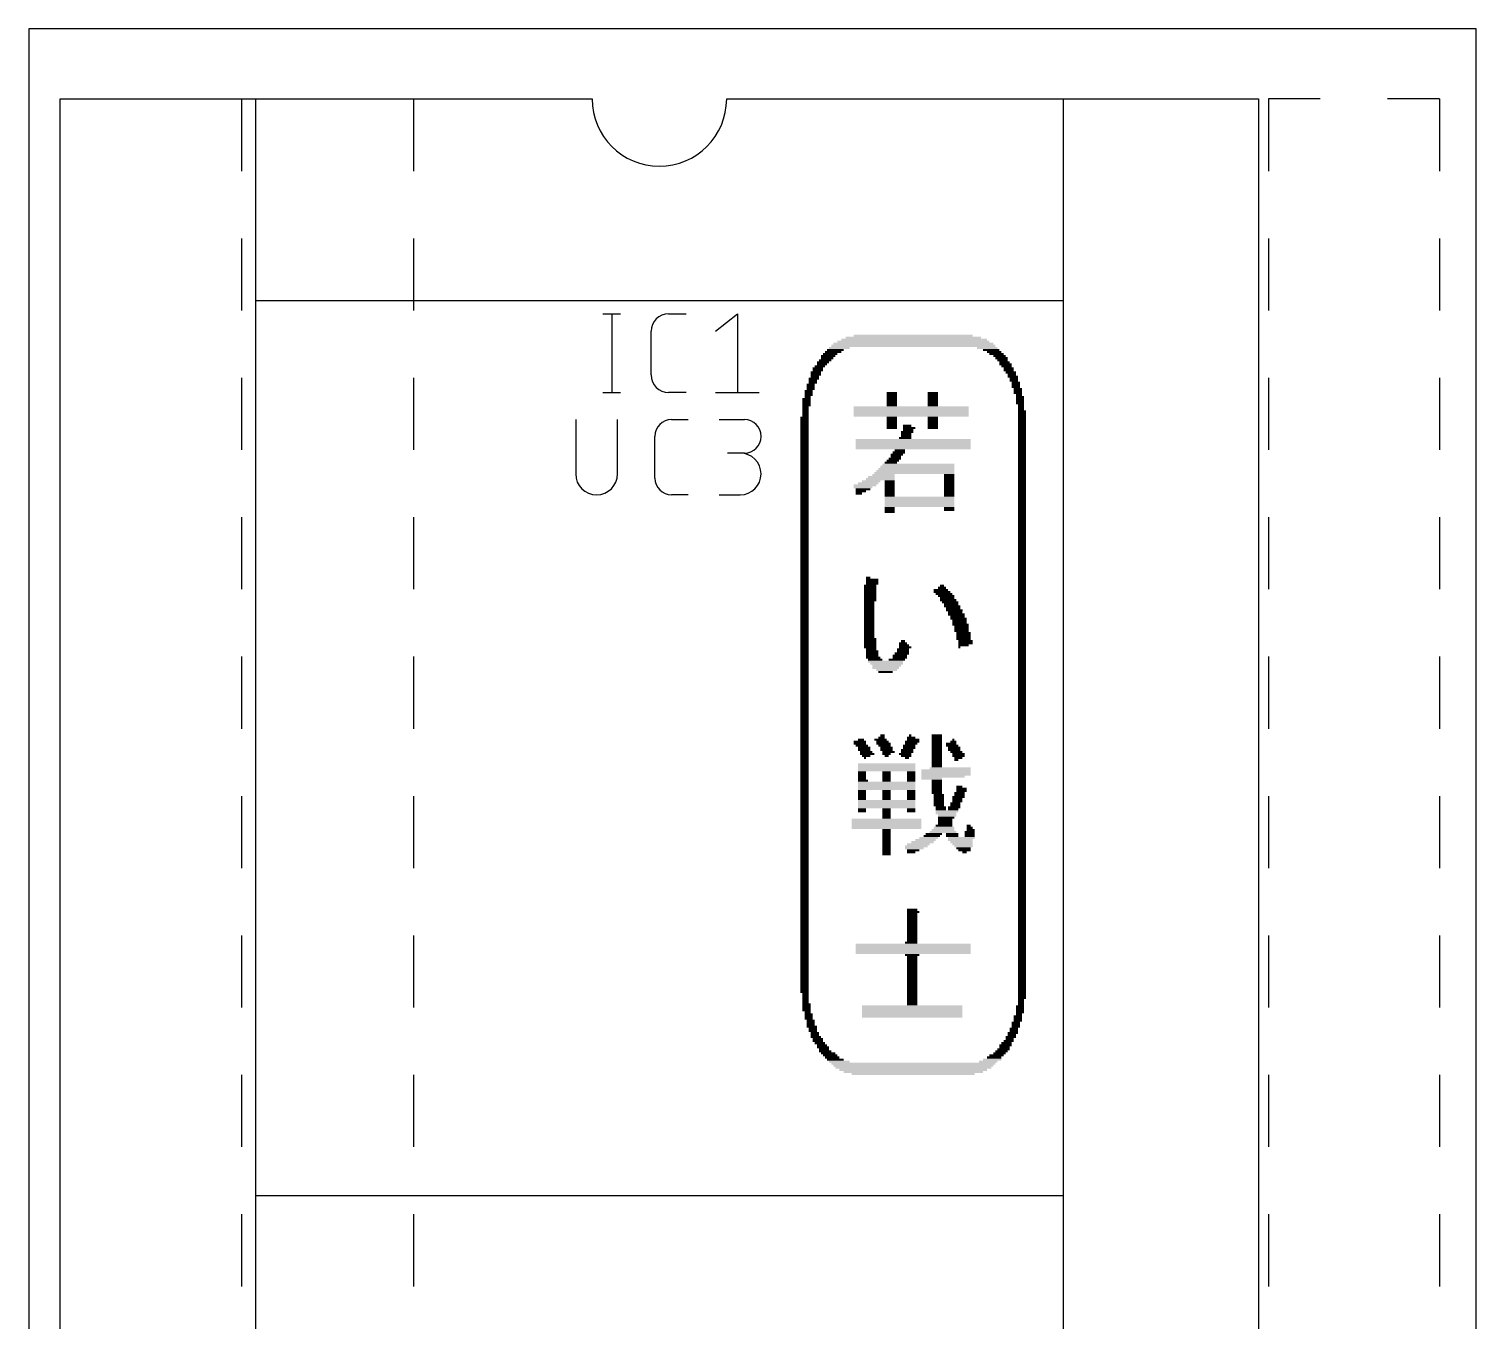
# Model space of a CAD drawing. Extents: x 0 to 54.6, y 0 to 83.9.
# Drawn here: x 0 to 21.5, y 42.81 to 62 of the extents above; entities that cross this region are included whole.
import ezdxf

# ---------------------------------------------------------------- set-up
doc = ezdxf.new("R2010")
doc.units = 0
for name, color, linetype in [('20', 30, 'CONTINUOUS'), ('21', 253, 'CONTINUOUS'), ('25', 253, 'CONTINUOUS')]:
    doc.layers.add(name, color=color, linetype=linetype)

# ---------------------------------------------------------------- blocks, each defined once
blk = doc.blocks.new('RECT')
blk.add_solid([(-0.5, -0.5), (0.5, -0.5), (-0.5, 0.5), (0.5, 0.5)])

msp = doc.modelspace()

# ---------------------------------------------------------------- linework, layer by layer
at = {"layer": '20'}
for p, q in [((0, 62), (0, 0)), ((21.5, 62), (0, 62)), ((21.5, 0), (21.5, 62))]:
    msp.add_line(p, q, dxfattribs=at)
at = {"layer": '21'}
for p, q in [((0.4662, 10.16), (0.4662, 60.96)), ((0.4662, 60.96), (3.3662, 60.96)), ((3.165, 59.888), (3.165, 60.96)), ((3.175, 60.96), (3.945, 60.96)), ((3.3662, 60.96), (8.3663, 60.96)), ((3.3662, 60.96), (3.3662, 57.96)), ((4.945, 60.96), (5.715, 60.96)), ((5.715, 60.96), (5.715, 59.888)), ((10.3663, 60.96), (15.3663, 60.96)), ((15.3663, 60.96), (18.2662, 60.96)), ((15.3663, 60.96), (15.3663, 57.96)), ((18.2662, 60.96), (18.2662, 10.16)), ((19.185, 60.96), (18.415, 60.96)), ((18.415, 60.96), (18.415, 59.888)), ((20.955, 60.96), (20.185, 60.96)), ((20.955, 60.96), (20.955, 59.888)), ((3.165, 57.816), (3.165, 58.888)), ((5.715, 58.888), (5.715, 57.816)), ((18.415, 58.888), (18.415, 57.816)), ((20.955, 58.888), (20.955, 57.816)), ((3.3662, 57.96), (3.3662, 44.66)), ((15.3663, 57.96), (3.3662, 57.96)), ((15.3663, 57.96), (15.3663, 44.66)), ((3.165, 55.744), (3.165, 56.816)), ((5.715, 56.816), (5.715, 55.744)), ((18.415, 56.816), (18.415, 55.744)), ((20.955, 56.816), (20.955, 55.744)), ((8.1228, 56.1938), (8.1228, 55.3866)), ((8.7436, 55.3866), (8.7436, 56.1938)), ((9.5481, 56.1938), (9.7964, 56.1938)), ((10.2564, 56.1938), (10.6289, 56.1938)), ((9.2997, 55.3246), (9.2997, 55.9454)), ((10.6289, 55.6971), (10.3805, 55.6971)), ((9.7964, 55.0762), (9.5481, 55.0762)), ((10.2564, 55.0762), (10.5668, 55.0762)), ((3.165, 53.672), (3.165, 54.744)), ((5.715, 54.744), (5.715, 53.672)), ((18.415, 54.744), (18.415, 53.672)), ((20.955, 54.744), (20.955, 53.672)), ((3.165, 51.6), (3.165, 52.672)), ((5.715, 52.672), (5.715, 51.6)), ((18.415, 52.672), (18.415, 51.6)), ((20.955, 52.672), (20.955, 51.6)), ((3.165, 49.528), (3.165, 50.6)), ((5.715, 50.6), (5.715, 49.528)), ((18.415, 50.6), (18.415, 49.528)), ((20.955, 50.6), (20.955, 49.528)), ((3.165, 47.456), (3.165, 48.528)), ((5.715, 48.528), (5.715, 47.456)), ((18.415, 48.528), (18.415, 47.456)), ((20.955, 48.528), (20.955, 47.456)), ((3.165, 45.384), (3.165, 46.456)), ((5.715, 46.456), (5.715, 45.384)), ((18.415, 46.456), (18.415, 45.384)), ((20.955, 46.456), (20.955, 45.384)), ((3.3662, 44.66), (3.3662, 41.76)), ((15.3663, 44.66), (3.3662, 44.66)), ((15.3663, 44.66), (15.3663, 41.76)), ((3.165, 43.312), (3.165, 44.384)), ((5.715, 44.384), (5.715, 43.312)), ((18.415, 44.384), (18.415, 43.312)), ((20.955, 44.384), (20.955, 43.312))]:
    msp.add_line(p, q, dxfattribs=at)
for centre, radius, start, end in [((9.3663, 60.96), 1, 180, 0), ((9.5481, 55.9454), 0.2484, 90.0007, 180), ((10.6289, 55.9454), 0.2484, 270, 90), ((10.5668, 55.3866), 0.3104, 270, 90), ((8.4332, 55.3866), 0.3104, 180, 0), ((9.5481, 55.3246), 0.2484, 180, 270)]:
    msp.add_arc(centre, radius, start, end, dxfattribs=at)
at = {"layer": '25'}
for p, q in [((8.5281, 57.766), (8.7877, 57.766)), ((8.6579, 57.766), (8.6579, 56.5976)), ((9.504, 57.766), (9.7637, 57.766)), ((10.2002, 57.5063), (10.5248, 57.766)), ((10.5248, 57.766), (10.5248, 56.5976)), ((9.2444, 56.8572), (9.2444, 57.5063)), ((8.5281, 56.5976), (8.7877, 56.5976)), ((9.7637, 56.5976), (9.504, 56.5976)), ((10.2002, 56.5976), (10.8493, 56.5976))]:
    msp.add_line(p, q, dxfattribs=at)
for centre, start, end in [((9.504, 57.5063), 90.0007, 180), ((9.504, 56.8572), 180, 270)]:
    msp.add_arc(centre, 0.2596, start, end, dxfattribs=at)

# ---------------------------------------------------------------- block references
at = {"layer": '21', "yscale": 0.0305}
for p, xscale in [((13.1385, 57.4123), 2.0117), ((13.1385, 57.4428), 1.7678), ((11.9497, 57.199), 0.2438), ((11.9802, 57.2294), 0.2438), ((12.0412, 57.2599), 0.3048), ((13.1385, 57.2904), 2.4384), ((13.1385, 57.3209), 2.3774), ((13.1385, 57.3514), 2.2555), ((13.1537, 57.3818), 2.1641), ((14.2357, 57.2599), 0.3048), ((14.2967, 57.2294), 0.2438), ((14.3424, 57.199), 0.2134), ((11.7516, 56.9856), 0.1524), ((11.7973, 57.0466), 0.1829), ((11.7821, 57.0161), 0.1524), ((11.8278, 57.077), 0.1829), ((11.8735, 57.138), 0.2134), ((11.8583, 57.1075), 0.1829), ((11.904, 57.1685), 0.2134), ((14.3729, 57.1685), 0.2134), ((14.4186, 57.138), 0.1829), ((14.4491, 57.1075), 0.1829), ((14.4643, 57.077), 0.1524), ((14.4948, 57.0466), 0.1524), ((14.5101, 57.0161), 0.1829), ((14.5253, 56.9856), 0.1524), ((11.6449, 56.7722), 0.1219), ((11.6602, 56.8027), 0.1524), ((11.6906, 56.8942), 0.1524), ((11.6906, 56.8637), 0.1524), ((11.6754, 56.8332), 0.1219), ((11.7211, 56.9551), 0.1524), ((11.7211, 56.9246), 0.1524), ((14.5558, 56.9551), 0.1524), ((14.5558, 56.9246), 0.1524), ((14.5863, 56.8942), 0.1524), ((14.6015, 56.8637), 0.1219), ((14.6167, 56.8332), 0.1524), ((14.632, 56.8027), 0.1219), ((14.632, 56.7722), 0.1219), ((11.584, 56.6198), 0.1219), ((11.584, 56.5894), 0.1219), ((11.584, 56.5589), 0.1219), ((11.6144, 56.7113), 0.1219), ((11.6144, 56.6808), 0.1219), ((11.6144, 56.6503), 0.1219), ((11.6449, 56.7418), 0.1219), ((12.8184, 56.5894), 0.1524), ((12.8184, 56.5589), 0.1524), ((13.428, 56.5894), 0.1524), ((13.428, 56.5589), 0.1524), ((14.6625, 56.7418), 0.1219), ((14.6625, 56.7113), 0.1219), ((14.6625, 56.6808), 0.1219), ((14.6929, 56.6503), 0.1219), ((14.6929, 56.6198), 0.1219), ((14.6929, 56.5894), 0.1219), ((14.7082, 56.5589), 0.0914), ((11.5535, 56.4979), 0.1219), ((11.5535, 56.4674), 0.1219), ((11.5535, 56.437), 0.1219), ((11.5535, 56.4065), 0.1219), ((11.5382, 56.376), 0.0914), ((11.5382, 56.3455), 0.0914), ((11.5382, 56.315), 0.0914), ((11.5687, 56.5284), 0.0914), ((13.108, 56.376), 1.7069), ((13.108, 56.3455), 1.7069), ((13.108, 56.315), 1.7069), ((12.8184, 56.5284), 0.1524), ((12.8184, 56.4979), 0.1524), ((12.8184, 56.4674), 0.1524), ((12.8184, 56.437), 0.1524), ((12.8184, 56.4065), 0.1524), ((13.428, 56.5284), 0.1524), ((13.428, 56.4979), 0.1524), ((13.428, 56.4674), 0.1524), ((13.428, 56.437), 0.1524), ((13.428, 56.4065), 0.1524), ((14.7234, 56.5284), 0.1219), ((14.7234, 56.4979), 0.1219), ((14.7234, 56.4674), 0.1219), ((14.7234, 56.437), 0.1219), ((14.7539, 56.315), 0.1219), ((14.7387, 56.4065), 0.0914), ((14.7387, 56.376), 0.0914), ((14.7387, 56.3455), 0.0914), ((11.523, 56.2236), 0.1219), ((11.523, 56.1931), 0.1219), ((11.523, 56.1626), 0.1219), ((11.523, 56.1322), 0.1219), ((11.523, 56.1017), 0.1219), ((11.5382, 56.2846), 0.0914), ((11.5382, 56.2541), 0.0914), ((13.108, 56.2846), 1.7069), ((13.108, 56.2541), 1.7069), ((12.8184, 56.2236), 0.1524), ((12.8184, 56.1931), 0.1524), ((12.8184, 56.1626), 0.1524), ((12.8184, 56.1322), 0.1524), ((12.8184, 56.1017), 0.1524), ((13.047, 56.1017), 0.1219), ((13.428, 56.2236), 0.1524), ((13.428, 56.1931), 0.1524), ((13.428, 56.1626), 0.1524), ((13.428, 56.1322), 0.1524), ((13.428, 56.1017), 0.1524), ((14.7539, 56.2846), 0.1219), ((14.7539, 56.2541), 0.1219), ((14.7539, 56.2236), 0.1219), ((14.7539, 56.1931), 0.1219), ((14.7539, 56.1626), 0.1219), ((14.7539, 56.1322), 0.1219), ((14.7539, 56.1017), 0.1219), ((11.523, 56.0712), 0.1219), ((11.523, 56.0407), 0.1219), ((11.523, 56.0102), 0.1219), ((11.523, 55.9798), 0.1219), ((11.523, 55.9493), 0.1219), ((11.523, 55.9188), 0.1219), ((11.523, 55.8883), 0.1219), ((13.1385, 55.8883), 1.7069), ((12.8184, 56.0712), 0.1524), ((13.0165, 55.9188), 0.1829), ((13.047, 56.0102), 0.1829), ((13.0318, 55.9798), 0.1524), ((13.0318, 55.9493), 0.1524), ((13.0775, 56.0712), 0.1829), ((13.0623, 56.0407), 0.1524), ((13.428, 56.0712), 0.1524), ((14.7539, 56.0712), 0.1219), ((14.7539, 56.0407), 0.1219), ((14.7539, 56.0102), 0.1219), ((14.7539, 55.9798), 0.1219), ((14.7539, 55.9493), 0.1219), ((14.7539, 55.9188), 0.1219), ((14.7539, 55.8883), 0.1219), ((11.523, 55.8578), 0.1219), ((11.523, 55.8274), 0.1219), ((11.523, 55.7969), 0.1219), ((11.523, 55.7664), 0.1219), ((11.523, 55.7359), 0.1219), ((11.523, 55.7054), 0.1219), ((11.523, 55.675), 0.1219), ((13.1385, 55.8578), 1.7069), ((13.1385, 55.8274), 1.7069), ((13.1385, 55.7969), 1.7069), ((13.1385, 55.7664), 1.7069), ((12.8946, 55.675), 0.1829), ((12.9251, 55.7054), 0.1829), ((12.9403, 55.7359), 0.1524), ((14.7539, 55.8578), 0.1219), ((14.7539, 55.8274), 0.1219), ((14.7539, 55.7969), 0.1219), ((14.7539, 55.7664), 0.1219), ((14.7539, 55.7359), 0.1219), ((14.7539, 55.7054), 0.1219), ((14.7539, 55.675), 0.1219), ((11.523, 55.6445), 0.1219), ((11.523, 55.614), 0.1219), ((11.523, 55.5835), 0.1219), ((11.523, 55.553), 0.1219), ((11.523, 55.5226), 0.1219), ((11.523, 55.4921), 0.1219), ((11.523, 55.4616), 0.1219), ((13.1842, 55.4616), 1.1278), ((13.1994, 55.4921), 1.0973), ((13.2147, 55.5226), 1.0668), ((12.8032, 55.553), 0.1829), ((12.8337, 55.5835), 0.1829), ((12.8641, 55.614), 0.1829), ((12.8794, 55.6445), 0.1524), ((14.7539, 55.6445), 0.1219), ((14.7539, 55.614), 0.1219), ((14.7539, 55.5835), 0.1219), ((14.7539, 55.553), 0.1219), ((14.7539, 55.5226), 0.1219), ((14.7539, 55.4921), 0.1219), ((14.7539, 55.4616), 0.1219), ((11.523, 55.4311), 0.1219), ((11.523, 55.4006), 0.1219), ((11.523, 55.3702), 0.1219), ((11.523, 55.3397), 0.1219), ((11.523, 55.3092), 0.1219), ((11.523, 55.2787), 0.1219), ((11.523, 55.2482), 0.1219), ((12.4679, 55.2482), 0.3048), ((12.5136, 55.2787), 0.2743), ((12.6508, 55.3092), 0.4267), ((12.666, 55.3397), 0.3962), ((12.6965, 55.3702), 0.3353), ((13.1537, 55.4006), 1.1887), ((13.1689, 55.4311), 1.1582), ((12.7879, 55.2787), 0.1524), ((12.7879, 55.2482), 0.1524), ((13.6719, 55.3702), 0.1524), ((13.6719, 55.3397), 0.1524), ((13.6719, 55.3092), 0.1524), ((13.6719, 55.2787), 0.1524), ((13.6719, 55.2482), 0.1524), ((14.7539, 55.4311), 0.1219), ((14.7539, 55.4006), 0.1219), ((14.7539, 55.3702), 0.1219), ((14.7539, 55.3397), 0.1219), ((14.7539, 55.3092), 0.1219), ((14.7539, 55.2787), 0.1219), ((14.7539, 55.2482), 0.1219), ((11.523, 55.2178), 0.1219), ((11.523, 55.1873), 0.1219), ((11.523, 55.1568), 0.1219), ((11.523, 55.1263), 0.1219), ((11.523, 55.0958), 0.1219), ((11.523, 55.0654), 0.1219), ((11.523, 55.0349), 0.1219), ((12.4222, 55.2178), 0.3353), ((12.3917, 55.1873), 0.2743), ((12.3917, 55.1568), 0.2134), ((12.3612, 55.1263), 0.1524), ((12.3307, 55.0958), 0.0914), ((12.7879, 55.2178), 0.1524), ((12.7879, 55.1873), 0.1524), ((12.7879, 55.1568), 0.1524), ((12.7879, 55.1263), 0.1524), ((12.7879, 55.0958), 0.1524), ((12.7879, 55.0654), 0.1524), ((13.2299, 55.0349), 1.0363), ((13.6719, 55.2178), 0.1524), ((13.6719, 55.1873), 0.1524), ((13.6719, 55.1568), 0.1524), ((13.6719, 55.1263), 0.1524), ((13.6719, 55.0958), 0.1524), ((13.6719, 55.0654), 0.1524), ((14.7539, 55.2178), 0.1219), ((14.7539, 55.1873), 0.1219), ((14.7539, 55.1568), 0.1219), ((14.7539, 55.1263), 0.1219), ((14.7539, 55.0958), 0.1219), ((14.7539, 55.0654), 0.1219), ((14.7539, 55.0349), 0.1219), ((11.523, 55.0044), 0.1219), ((11.523, 54.9739), 0.1219), ((11.523, 54.9434), 0.1219), ((11.523, 54.913), 0.1219), ((11.523, 54.8825), 0.1219), ((11.523, 54.852), 0.1219), ((11.523, 54.8215), 0.1219), ((12.7879, 54.8825), 0.1524), ((12.7879, 54.852), 0.1524), ((12.7879, 54.8215), 0.1524), ((13.2299, 55.0044), 1.0363), ((13.2299, 54.9739), 1.0363), ((13.2299, 54.9434), 1.0363), ((13.2299, 54.913), 1.0363), ((13.6719, 54.8825), 0.1524), ((13.6719, 54.852), 0.1524), ((14.7539, 55.0044), 0.1219), ((14.7539, 54.9739), 0.1219), ((14.7539, 54.9434), 0.1219), ((14.7539, 54.913), 0.1219), ((14.7539, 54.8825), 0.1219), ((14.7539, 54.852), 0.1219), ((14.7539, 54.8215), 0.1219), ((11.523, 54.791), 0.1219), ((11.523, 54.7606), 0.1219), ((11.523, 54.7301), 0.1219), ((11.523, 54.6996), 0.1219), ((11.523, 54.6691), 0.1219), ((11.523, 54.6386), 0.1219), ((11.523, 54.6082), 0.1219), ((14.7539, 54.791), 0.1219), ((14.7539, 54.7606), 0.1219), ((14.7539, 54.7301), 0.1219), ((14.7539, 54.6996), 0.1219), ((14.7539, 54.6691), 0.1219), ((14.7539, 54.6386), 0.1219), ((14.7539, 54.6082), 0.1219), ((11.523, 54.5777), 0.1219), ((11.523, 54.5472), 0.1219), ((11.523, 54.5167), 0.1219), ((11.523, 54.4862), 0.1219), ((11.523, 54.4558), 0.1219), ((11.523, 54.4253), 0.1219), ((11.523, 54.3948), 0.1219), ((14.7539, 54.5777), 0.1219), ((14.7539, 54.5472), 0.1219), ((14.7539, 54.5167), 0.1219), ((14.7539, 54.4862), 0.1219), ((14.7539, 54.4558), 0.1219), ((14.7539, 54.4253), 0.1219), ((14.7539, 54.3948), 0.1219), ((11.523, 54.3643), 0.1219), ((11.523, 54.3338), 0.1219), ((11.523, 54.3034), 0.1219), ((11.523, 54.2729), 0.1219), ((11.523, 54.2424), 0.1219), ((11.523, 54.2119), 0.1219), ((11.523, 54.1814), 0.1219), ((14.7539, 54.3643), 0.1219), ((14.7539, 54.3338), 0.1219), ((14.7539, 54.3034), 0.1219), ((14.7539, 54.2729), 0.1219), ((14.7539, 54.2424), 0.1219), ((14.7539, 54.2119), 0.1219), ((14.7539, 54.1814), 0.1219), ((11.523, 54.151), 0.1219), ((11.523, 54.1205), 0.1219), ((11.523, 54.09), 0.1219), ((11.523, 54.0595), 0.1219), ((11.523, 54.029), 0.1219), ((11.523, 53.9986), 0.1219), ((11.523, 53.9681), 0.1219), ((14.7539, 54.151), 0.1219), ((14.7539, 54.1205), 0.1219), ((14.7539, 54.09), 0.1219), ((14.7539, 54.0595), 0.1219), ((14.7539, 54.029), 0.1219), ((14.7539, 53.9986), 0.1219), ((14.7539, 53.9681), 0.1219), ((11.523, 53.9376), 0.1219), ((11.523, 53.9071), 0.1219), ((11.523, 53.8766), 0.1219), ((11.523, 53.8462), 0.1219), ((11.523, 53.8157), 0.1219), ((11.523, 53.7852), 0.1219), ((11.523, 53.7547), 0.1219), ((12.4679, 53.8462), 0.061), ((12.5289, 53.8157), 0.1829), ((12.5289, 53.7852), 0.1829), ((12.5289, 53.7547), 0.1829), ((14.7539, 53.9376), 0.1219), ((14.7539, 53.9071), 0.1219), ((14.7539, 53.8766), 0.1219), ((14.7539, 53.8462), 0.1219), ((14.7539, 53.8157), 0.1219), ((14.7539, 53.7852), 0.1219), ((14.7539, 53.7547), 0.1219), ((11.523, 53.7242), 0.1219), ((11.523, 53.6938), 0.1219), ((11.523, 53.6633), 0.1219), ((11.523, 53.6328), 0.1219), ((11.523, 53.6023), 0.1219), ((11.523, 53.5718), 0.1219), ((11.523, 53.5414), 0.1219), ((12.4984, 53.7242), 0.1829), ((12.4984, 53.6938), 0.1829), ((12.4984, 53.6633), 0.1829), ((12.4984, 53.6328), 0.1829), ((12.4984, 53.6023), 0.1829), ((12.4984, 53.5718), 0.1829), ((12.4984, 53.5414), 0.1829), ((13.5499, 53.6633), 0.2134), ((13.5652, 53.6328), 0.2438), ((13.5957, 53.6023), 0.2438), ((13.6261, 53.5718), 0.2438), ((13.5652, 53.6938), 0.1219), ((13.5652, 53.7242), 0.061), ((13.6414, 53.5414), 0.2134), ((14.7539, 53.7242), 0.1219), ((14.7539, 53.6938), 0.1219), ((14.7539, 53.6633), 0.1219), ((14.7539, 53.6328), 0.1219), ((14.7539, 53.6023), 0.1219), ((14.7539, 53.5718), 0.1219), ((14.7539, 53.5414), 0.1219), ((11.523, 53.5109), 0.1219), ((11.523, 53.4804), 0.1219), ((11.523, 53.4499), 0.1219), ((11.523, 53.4194), 0.1219), ((11.523, 53.389), 0.1219), ((11.523, 53.3585), 0.1219), ((11.523, 53.328), 0.1219), ((12.4831, 53.4804), 0.1524), ((12.4831, 53.4499), 0.1524), ((12.4831, 53.4194), 0.1524), ((12.4831, 53.389), 0.1524), ((12.4831, 53.3585), 0.1524), ((12.4831, 53.328), 0.1524), ((12.4984, 53.5109), 0.1829), ((13.6566, 53.5109), 0.2438), ((13.6871, 53.4804), 0.2438), ((13.7023, 53.4499), 0.2134), ((13.7176, 53.4194), 0.2438), ((13.7328, 53.389), 0.2134), ((13.7481, 53.3585), 0.2438), ((13.7633, 53.328), 0.2134), ((14.7539, 53.5109), 0.1219), ((14.7539, 53.4804), 0.1219), ((14.7539, 53.4499), 0.1219), ((14.7539, 53.4194), 0.1219), ((14.7539, 53.389), 0.1219), ((14.7539, 53.3585), 0.1219), ((14.7539, 53.328), 0.1219), ((11.523, 53.2975), 0.1219), ((11.523, 53.267), 0.1219), ((11.523, 53.2366), 0.1219), ((11.523, 53.2061), 0.1219), ((11.523, 53.1756), 0.1219), ((11.523, 53.1451), 0.1219), ((11.523, 53.1146), 0.1219), ((12.4831, 53.2975), 0.1524), ((12.4831, 53.267), 0.1524), ((12.4831, 53.2366), 0.1524), ((12.4831, 53.2061), 0.1524), ((12.4831, 53.1756), 0.1524), ((12.4831, 53.1451), 0.1524), ((12.4831, 53.1146), 0.1524), ((13.7785, 53.2975), 0.2438), ((13.7938, 53.267), 0.2134), ((13.809, 53.2366), 0.2438), ((13.8243, 53.2061), 0.2134), ((13.8243, 53.1756), 0.2134), ((13.8395, 53.1451), 0.2438), ((13.8547, 53.1146), 0.2134), ((14.7539, 53.2975), 0.1219), ((14.7539, 53.267), 0.1219), ((14.7539, 53.2366), 0.1219), ((14.7539, 53.2061), 0.1219), ((14.7539, 53.1756), 0.1219), ((14.7539, 53.1451), 0.1219), ((14.7539, 53.1146), 0.1219), ((11.523, 53.0842), 0.1219), ((11.523, 53.0537), 0.1219), ((11.523, 53.0232), 0.1219), ((11.523, 52.9927), 0.1219), ((11.523, 52.9622), 0.1219), ((11.523, 52.9318), 0.1219), ((11.523, 52.9013), 0.1219), ((12.4831, 53.0842), 0.1524), ((12.4831, 53.0537), 0.1524), ((12.4831, 53.0232), 0.1524), ((12.4831, 52.9927), 0.1524), ((12.4831, 52.9622), 0.1524), ((12.4984, 52.9318), 0.1829), ((12.4984, 52.9013), 0.1829), ((12.9861, 52.9013), 0.061), ((13.8547, 53.0842), 0.2134), ((13.8547, 53.0537), 0.2134), ((13.8852, 53.0232), 0.2134), ((13.8852, 52.9927), 0.2134), ((13.8852, 52.9622), 0.2134), ((13.8852, 52.9318), 0.2134), ((13.9157, 52.9013), 0.2134), ((14.7539, 53.0842), 0.1219), ((14.7539, 53.0537), 0.1219), ((14.7539, 53.0232), 0.1219), ((14.7539, 52.9927), 0.1219), ((14.7539, 52.9622), 0.1219), ((14.7539, 52.9318), 0.1219), ((14.7539, 52.9013), 0.1219), ((11.523, 52.8708), 0.1219), ((11.523, 52.8403), 0.1219), ((11.523, 52.8098), 0.1219), ((11.523, 52.7794), 0.1219), ((11.523, 52.7489), 0.1219), ((11.523, 52.7184), 0.1219), ((11.523, 52.6879), 0.1219), ((12.4984, 52.8708), 0.1829), ((12.4984, 52.8403), 0.1829), ((12.4984, 52.8098), 0.1829), ((12.5136, 52.7794), 0.1524), ((12.5289, 52.7489), 0.1829), ((12.5289, 52.7184), 0.1829), ((12.5289, 52.6879), 0.1829), ((12.9403, 52.6879), 0.2134), ((12.9708, 52.7184), 0.2134), ((12.9861, 52.7794), 0.1829), ((12.9861, 52.7489), 0.1829), ((13.0013, 52.8403), 0.1524), ((13.0165, 52.8098), 0.1829), ((12.9861, 52.8708), 0.1219), ((13.9157, 52.8708), 0.2134), ((13.8852, 52.8403), 0.1524), ((13.8243, 52.8098), 0.0305), ((14.7539, 52.8708), 0.1219), ((14.7539, 52.8403), 0.1219), ((14.7539, 52.8098), 0.1219), ((14.7539, 52.7794), 0.1219), ((14.7539, 52.7489), 0.1219), ((14.7539, 52.7184), 0.1219), ((14.7539, 52.6879), 0.1219), ((11.523, 52.6574), 0.1219), ((11.523, 52.627), 0.1219), ((11.523, 52.5965), 0.1219), ((11.523, 52.566), 0.1219), ((11.523, 52.5355), 0.1219), ((11.523, 52.505), 0.1219), ((11.523, 52.4746), 0.1219), ((12.5441, 52.6574), 0.2134), ((12.5746, 52.627), 0.2134), ((12.727, 52.5965), 0.5182), ((12.7422, 52.566), 0.4877), ((12.7422, 52.5355), 0.4267), ((12.727, 52.505), 0.3962), ((12.7422, 52.4746), 0.3048), ((12.8946, 52.627), 0.2438), ((12.9403, 52.6574), 0.2134), ((14.7539, 52.6574), 0.1219), ((14.7539, 52.627), 0.1219), ((14.7539, 52.5965), 0.1219), ((14.7539, 52.566), 0.1219), ((14.7539, 52.5355), 0.1219), ((14.7539, 52.505), 0.1219), ((14.7539, 52.4746), 0.1219), ((11.523, 52.4441), 0.1219), ((11.523, 52.4136), 0.1219), ((11.523, 52.3831), 0.1219), ((11.523, 52.3526), 0.1219), ((11.523, 52.3222), 0.1219), ((11.523, 52.2917), 0.1219), ((11.523, 52.2612), 0.1219), ((11.523, 52.2307), 0.1219), ((12.727, 52.4441), 0.2134), ((14.7539, 52.4441), 0.1219), ((14.7539, 52.4136), 0.1219), ((14.7539, 52.3831), 0.1219), ((14.7539, 52.3526), 0.1219), ((14.7539, 52.3222), 0.1219), ((14.7539, 52.2917), 0.1219), ((14.7539, 52.2612), 0.1219), ((14.7539, 52.2307), 0.1219), ((11.523, 52.2002), 0.1219), ((11.523, 52.1698), 0.1219), ((11.523, 52.1393), 0.1219), ((11.523, 52.1088), 0.1219), ((11.523, 52.0783), 0.1219), ((11.523, 52.0478), 0.1219), ((11.523, 52.0174), 0.1219), ((14.7539, 52.2002), 0.1219), ((14.7539, 52.1698), 0.1219), ((14.7539, 52.1393), 0.1219), ((14.7539, 52.1088), 0.1219), ((14.7539, 52.0783), 0.1219), ((14.7539, 52.0478), 0.1219), ((14.7539, 52.0174), 0.1219), ((11.523, 51.9869), 0.1219), ((11.523, 51.9564), 0.1219), ((11.523, 51.9259), 0.1219), ((11.523, 51.8954), 0.1219), ((11.523, 51.865), 0.1219), ((11.523, 51.8345), 0.1219), ((11.523, 51.804), 0.1219), ((14.7539, 51.9869), 0.1219), ((14.7539, 51.9564), 0.1219), ((14.7539, 51.9259), 0.1219), ((14.7539, 51.8954), 0.1219), ((14.7539, 51.865), 0.1219), ((14.7539, 51.8345), 0.1219), ((14.7539, 51.804), 0.1219), ((11.523, 51.7735), 0.1219), ((11.523, 51.743), 0.1219), ((11.523, 51.7126), 0.1219), ((11.523, 51.6821), 0.1219), ((11.523, 51.6516), 0.1219), ((11.523, 51.6211), 0.1219), ((11.523, 51.5906), 0.1219), ((14.7539, 51.7735), 0.1219), ((14.7539, 51.743), 0.1219), ((14.7539, 51.7126), 0.1219), ((14.7539, 51.6821), 0.1219), ((14.7539, 51.6516), 0.1219), ((14.7539, 51.6211), 0.1219), ((14.7539, 51.5906), 0.1219), ((11.523, 51.5602), 0.1219), ((11.523, 51.5297), 0.1219), ((11.523, 51.4992), 0.1219), ((11.523, 51.4687), 0.1219), ((11.523, 51.4382), 0.1219), ((11.523, 51.4078), 0.1219), ((11.523, 51.3773), 0.1219), ((12.346, 51.4078), 0.1829), ((12.346, 51.3773), 0.1829), ((12.3612, 51.4382), 0.0914), ((12.6508, 51.4382), 0.1829), ((12.6965, 51.3773), 0.2134), ((12.6813, 51.4078), 0.1829), ((12.666, 51.4687), 0.0914), ((12.6813, 51.4992), 0.061), ((13.1232, 51.4078), 0.2134), ((13.108, 51.3773), 0.1829), ((13.108, 51.4687), 0.1219), ((13.1385, 51.4382), 0.1829), ((13.0927, 51.4992), 0.0305), ((13.489, 51.4992), 0.1524), ((13.489, 51.4687), 0.1524), ((13.489, 51.4382), 0.1524), ((13.489, 51.4078), 0.1524), ((13.489, 51.3773), 0.1524), ((13.7023, 51.3773), 0.1524), ((13.7328, 51.4078), 0.0914), ((13.7328, 51.4382), 0.0305), ((14.7539, 51.5602), 0.1219), ((14.7539, 51.5297), 0.1219), ((14.7539, 51.4992), 0.1219), ((14.7539, 51.4687), 0.1219), ((14.7539, 51.4382), 0.1219), ((14.7539, 51.4078), 0.1219), ((14.7539, 51.3773), 0.1219), ((11.523, 51.3468), 0.1219), ((11.523, 51.3163), 0.1219), ((11.523, 51.2858), 0.1219), ((11.523, 51.2554), 0.1219), ((11.523, 51.2249), 0.1219), ((11.523, 51.1944), 0.1219), ((11.523, 51.1639), 0.1219), ((12.3765, 51.3468), 0.1829), ((12.4069, 51.3163), 0.1829), ((12.4069, 51.2858), 0.1829), ((12.4374, 51.2554), 0.1829), ((12.4527, 51.2249), 0.2134), ((12.4374, 51.1944), 0.1219), ((12.4222, 51.1639), 0.0305), ((12.7117, 51.3468), 0.1829), ((12.7422, 51.3163), 0.1829), ((12.7422, 51.2858), 0.1829), ((12.7727, 51.2554), 0.1829), ((12.7422, 51.2249), 0.1219), ((12.7422, 51.1944), 0.061), ((13.0165, 51.2249), 0.1829), ((13.047, 51.2858), 0.1829), ((13.047, 51.2554), 0.1829), ((13.0318, 51.1944), 0.1524), ((13.0775, 51.3468), 0.1829), ((13.0775, 51.3163), 0.1829), ((13.047, 51.1639), 0.061), ((13.489, 51.3468), 0.1524), ((13.489, 51.3163), 0.1524), ((13.489, 51.2858), 0.1524), ((13.489, 51.2554), 0.1524), ((13.489, 51.2249), 0.1524), ((13.489, 51.1944), 0.1524), ((13.489, 51.1639), 0.1524), ((13.7176, 51.3468), 0.1829), ((13.7481, 51.3163), 0.1829), ((13.7481, 51.2858), 0.1829), ((13.7785, 51.2554), 0.1829), ((13.809, 51.2249), 0.1829), ((13.809, 51.1944), 0.1829), ((13.809, 51.1639), 0.1219), ((14.7539, 51.3468), 0.1219), ((14.7539, 51.3163), 0.1219), ((14.7539, 51.2858), 0.1219), ((14.7539, 51.2554), 0.1219), ((14.7539, 51.2249), 0.1219), ((14.7539, 51.1944), 0.1219), ((14.7539, 51.1639), 0.1219), ((11.523, 51.1334), 0.1219), ((11.523, 51.103), 0.1219), ((11.523, 51.0725), 0.1219), ((11.523, 51.042), 0.1219), ((11.523, 51.0115), 0.1219), ((11.523, 50.981), 0.1219), ((11.523, 50.9506), 0.1219), ((12.7422, 51.0725), 0.8534), ((12.7422, 51.042), 0.8534), ((12.7422, 51.0115), 0.8534), ((12.7422, 50.981), 0.8534), ((12.3765, 50.9506), 0.1219), ((12.7422, 50.9506), 0.1219), ((13.108, 50.9506), 0.1219), ((13.6261, 50.981), 0.7315), ((13.6261, 50.9506), 0.7315), ((13.6871, 51.0115), 0.6096), ((13.489, 51.1334), 0.1524), ((13.489, 51.103), 0.1524), ((13.489, 51.0725), 0.1524), ((13.489, 51.042), 0.1524), ((13.7785, 51.1334), 0.061), ((14.7539, 51.1334), 0.1219), ((14.7539, 51.103), 0.1219), ((14.7539, 51.0725), 0.1219), ((14.7539, 51.042), 0.1219), ((14.7539, 51.0115), 0.1219), ((14.7539, 50.981), 0.1219), ((14.7539, 50.9506), 0.1219), ((11.523, 50.9201), 0.1219), ((11.523, 50.8896), 0.1219), ((11.523, 50.8591), 0.1219), ((11.523, 50.8286), 0.1219), ((11.523, 50.7982), 0.1219), ((11.523, 50.7677), 0.1219), ((11.523, 50.7372), 0.1219), ((12.3765, 50.9201), 0.1219), ((12.3765, 50.8896), 0.1219), ((12.3765, 50.8591), 0.1219), ((12.3917, 50.8286), 0.1524), ((12.7422, 50.7982), 0.8534), ((12.7422, 50.7677), 0.8534), ((12.7422, 50.7372), 0.8534), ((12.7422, 50.9201), 0.1219), ((12.7422, 50.8896), 0.1219), ((12.7422, 50.8591), 0.1219), ((12.7422, 50.8286), 0.1219), ((13.108, 50.9201), 0.1219), ((13.108, 50.8896), 0.1219), ((13.108, 50.8591), 0.1219), ((13.108, 50.8286), 0.1219), ((13.6261, 50.9201), 0.7315), ((13.5804, 50.8896), 0.6401), ((13.4128, 50.8591), 0.3048), ((13.489, 50.8286), 0.1524), ((13.489, 50.7982), 0.1524), ((13.489, 50.7677), 0.1524), ((13.489, 50.7372), 0.1524), ((13.8243, 50.7372), 0.0914), ((14.7539, 50.9201), 0.1219), ((14.7539, 50.8896), 0.1219), ((14.7539, 50.8591), 0.1219), ((14.7539, 50.8286), 0.1219), ((14.7539, 50.7982), 0.1219), ((14.7539, 50.7677), 0.1219), ((14.7539, 50.7372), 0.1219), ((11.523, 50.7067), 0.1219), ((11.523, 50.6762), 0.1219), ((11.523, 50.6458), 0.1219), ((11.523, 50.6153), 0.1219), ((11.523, 50.5848), 0.1219), ((11.523, 50.5543), 0.1219), ((11.523, 50.5238), 0.1219), ((12.7422, 50.7067), 0.8534), ((12.3765, 50.6762), 0.1219), ((12.3765, 50.6458), 0.1219), ((12.3765, 50.6153), 0.1219), ((12.3765, 50.5848), 0.1219), ((12.3765, 50.5543), 0.1219), ((12.7422, 50.5238), 0.8534), ((12.7422, 50.6762), 0.1219), ((12.7422, 50.6458), 0.1219), ((12.7422, 50.6153), 0.1219), ((12.7422, 50.5848), 0.1219), ((12.7422, 50.5543), 0.1219), ((13.108, 50.6762), 0.1219), ((13.108, 50.6458), 0.1219), ((13.108, 50.6153), 0.1219), ((13.108, 50.5848), 0.1219), ((13.108, 50.5543), 0.1219), ((13.489, 50.7067), 0.1524), ((13.489, 50.6762), 0.1524), ((13.489, 50.6458), 0.1524), ((13.5195, 50.6153), 0.1524), ((13.5195, 50.5848), 0.1524), ((13.5195, 50.5543), 0.1524), ((13.5195, 50.5238), 0.1524), ((13.809, 50.5848), 0.1829), ((13.7938, 50.5543), 0.1524), ((13.7938, 50.5238), 0.1524), ((13.8243, 50.6458), 0.1524), ((13.8243, 50.6153), 0.1524), ((13.8547, 50.7067), 0.1524), ((13.8547, 50.6762), 0.1524), ((14.7539, 50.7067), 0.1219), ((14.7539, 50.6762), 0.1219), ((14.7539, 50.6458), 0.1219), ((14.7539, 50.6153), 0.1219), ((14.7539, 50.5848), 0.1219), ((14.7539, 50.5543), 0.1219), ((14.7539, 50.5238), 0.1219), ((11.523, 50.4934), 0.1219), ((11.523, 50.4629), 0.1219), ((11.523, 50.4324), 0.1219), ((11.523, 50.4019), 0.1219), ((11.523, 50.3714), 0.1219), ((11.523, 50.341), 0.1219), ((11.523, 50.3105), 0.1219), ((12.7422, 50.4934), 0.8534), ((12.7422, 50.4629), 0.8534), ((12.7422, 50.4324), 0.8534), ((12.3765, 50.4019), 0.1219), ((12.3765, 50.3714), 0.1219), ((12.7422, 50.4019), 0.1219), ((12.7422, 50.3714), 0.1219), ((12.7422, 50.341), 0.1219), ((12.7422, 50.3105), 0.1219), ((13.108, 50.4019), 0.1219), ((13.108, 50.3714), 0.1219), ((13.5195, 50.4934), 0.1524), ((13.5195, 50.4629), 0.1524), ((13.5499, 50.4324), 0.1524), ((13.5499, 50.4019), 0.1524), ((13.6261, 50.341), 0.3048), ((13.6414, 50.3714), 0.3353), ((13.6414, 50.3105), 0.2743), ((13.7328, 50.4019), 0.1524), ((13.7481, 50.4324), 0.1829), ((13.7633, 50.4934), 0.1524), ((13.7633, 50.4629), 0.1524), ((14.7539, 50.4934), 0.1219), ((14.7539, 50.4629), 0.1219), ((14.7539, 50.4324), 0.1219), ((14.7539, 50.4019), 0.1219), ((14.7539, 50.3714), 0.1219), ((14.7539, 50.341), 0.1219), ((14.7539, 50.3105), 0.1219), ((11.523, 50.28), 0.1219), ((11.523, 50.2495), 0.1219), ((11.523, 50.219), 0.1219), ((11.523, 50.1886), 0.1219), ((11.523, 50.1581), 0.1219), ((11.523, 50.1276), 0.1219), ((11.523, 50.0971), 0.1219), ((12.7422, 50.2495), 1.0363), ((12.7422, 50.219), 1.0363), ((12.7422, 50.1886), 1.0363), ((12.7422, 50.1581), 1.0363), ((12.7422, 50.1276), 1.0363), ((12.7422, 50.28), 0.1219), ((12.7422, 50.0971), 0.1219), ((13.5804, 50.0971), 0.3353), ((13.5957, 50.1276), 0.3048), ((13.5957, 50.1581), 0.2438), ((13.6261, 50.28), 0.2438), ((13.6109, 50.2495), 0.2134), ((13.6109, 50.219), 0.2134), ((13.6109, 50.1886), 0.2134), ((13.9614, 50.1581), 0.061), ((13.9919, 50.0971), 0.1219), ((13.9767, 50.1276), 0.0914), ((14.7539, 50.28), 0.1219), ((14.7539, 50.2495), 0.1219), ((14.7539, 50.219), 0.1219), ((14.7539, 50.1886), 0.1219), ((14.7539, 50.1581), 0.1219), ((14.7539, 50.1276), 0.1219), ((14.7539, 50.0971), 0.1219), ((11.523, 50.0666), 0.1219), ((11.523, 50.0362), 0.1219), ((11.523, 50.0057), 0.1219), ((11.523, 49.9752), 0.1219), ((11.523, 49.9447), 0.1219), ((11.523, 49.9142), 0.1219), ((11.523, 49.8838), 0.1219), ((12.7422, 50.0666), 0.1219), ((12.7422, 50.0362), 0.1219), ((12.7422, 50.0057), 0.1219), ((12.7422, 49.9752), 0.1219), ((12.7422, 49.9447), 0.1219), ((12.7422, 49.9142), 0.1219), ((12.7422, 49.8838), 0.1219), ((13.2147, 49.8838), 0.3353), ((13.2756, 49.9142), 0.3353), ((13.3213, 49.9447), 0.3048), ((13.3671, 49.9752), 0.2743), ((13.4128, 50.0057), 0.2438), ((13.4433, 50.0362), 0.2438), ((13.5804, 50.0666), 0.3962), ((13.7176, 50.0362), 0.1829), ((13.7176, 50.0057), 0.1829), ((13.8547, 49.9752), 0.3962), ((13.8395, 49.9447), 0.3658), ((13.8547, 49.9142), 0.3353), ((13.87, 49.8838), 0.3048), ((13.9767, 50.0666), 0.1524), ((13.9767, 50.0362), 0.1524), ((13.9767, 50.0057), 0.1524), ((14.7539, 50.0666), 0.1219), ((14.7539, 50.0362), 0.1219), ((14.7539, 50.0057), 0.1219), ((14.7539, 49.9752), 0.1219), ((14.7539, 49.9447), 0.1219), ((14.7539, 49.9142), 0.1219), ((14.7539, 49.8838), 0.1219), ((11.523, 49.8533), 0.1219), ((11.523, 49.8228), 0.1219), ((11.523, 49.7923), 0.1219), ((11.523, 49.7618), 0.1219), ((11.523, 49.7314), 0.1219), ((11.523, 49.7009), 0.1219), ((11.523, 49.6704), 0.1219), ((12.7422, 49.8533), 0.1219), ((12.7422, 49.8228), 0.1219), ((12.7422, 49.7923), 0.1219), ((12.7422, 49.7618), 0.1219), ((12.7422, 49.7314), 0.1219), ((13.1842, 49.8533), 0.3353), ((13.1537, 49.8228), 0.2743), ((13.1385, 49.7923), 0.1829), ((13.108, 49.7618), 0.1219), ((13.8852, 49.8533), 0.2743), ((13.8852, 49.8228), 0.2134), ((13.9005, 49.7923), 0.1829), ((13.9005, 49.7618), 0.061), ((14.7539, 49.8533), 0.1219), ((14.7539, 49.8228), 0.1219), ((14.7539, 49.7923), 0.1219), ((14.7539, 49.7618), 0.1219), ((14.7539, 49.7314), 0.1219), ((14.7539, 49.7009), 0.1219), ((14.7539, 49.6704), 0.1219), ((11.523, 49.6399), 0.1219), ((11.523, 49.6094), 0.1219), ((11.523, 49.579), 0.1219), ((11.523, 49.5485), 0.1219), ((11.523, 49.518), 0.1219), ((11.523, 49.4875), 0.1219), ((11.523, 49.457), 0.1219), ((14.7539, 49.6399), 0.1219), ((14.7539, 49.6094), 0.1219), ((14.7539, 49.579), 0.1219), ((14.7539, 49.5485), 0.1219), ((14.7539, 49.518), 0.1219), ((14.7539, 49.4875), 0.1219), ((14.7539, 49.457), 0.1219), ((11.523, 49.4266), 0.1219), ((11.523, 49.3961), 0.1219), ((11.523, 49.3656), 0.1219), ((11.523, 49.3351), 0.1219), ((11.523, 49.3046), 0.1219), ((11.523, 49.2742), 0.1219), ((11.523, 49.2437), 0.1219), ((14.7539, 49.4266), 0.1219), ((14.7539, 49.3961), 0.1219), ((14.7539, 49.3656), 0.1219), ((14.7539, 49.3351), 0.1219), ((14.7539, 49.3046), 0.1219), ((14.7539, 49.2742), 0.1219), ((14.7539, 49.2437), 0.1219), ((11.523, 49.2132), 0.1219), ((11.523, 49.1827), 0.1219), ((11.523, 49.1522), 0.1219), ((11.523, 49.1218), 0.1219), ((11.523, 49.0913), 0.1219), ((11.523, 49.0608), 0.1219), ((11.523, 49.0303), 0.1219), ((14.7539, 49.2132), 0.1219), ((14.7539, 49.1827), 0.1219), ((14.7539, 49.1522), 0.1219), ((14.7539, 49.1218), 0.1219), ((14.7539, 49.0913), 0.1219), ((14.7539, 49.0608), 0.1219), ((14.7539, 49.0303), 0.1219), ((11.523, 48.9998), 0.1219), ((11.523, 48.9694), 0.1219), ((11.523, 48.9389), 0.1219), ((11.523, 48.9084), 0.1219), ((11.523, 48.8779), 0.1219), ((11.523, 48.8474), 0.1219), ((11.523, 48.817), 0.1219), ((13.1232, 48.9084), 0.1524), ((13.1232, 48.8474), 0.1524), ((13.1232, 48.817), 0.1524), ((13.1385, 48.8779), 0.1829), ((14.7539, 48.9998), 0.1219), ((14.7539, 48.9694), 0.1219), ((14.7539, 48.9389), 0.1219), ((14.7539, 48.9084), 0.1219), ((14.7539, 48.8779), 0.1219), ((14.7539, 48.8474), 0.1219), ((14.7539, 48.817), 0.1219), ((11.523, 48.7865), 0.1219), ((11.523, 48.756), 0.1219), ((11.523, 48.7255), 0.1219), ((11.523, 48.695), 0.1219), ((11.523, 48.6646), 0.1219), ((11.523, 48.6341), 0.1219), ((11.523, 48.6036), 0.1219), ((13.1232, 48.7865), 0.1524), ((13.1232, 48.756), 0.1524), ((13.1232, 48.7255), 0.1524), ((13.1232, 48.695), 0.1524), ((13.1232, 48.6646), 0.1524), ((13.1232, 48.6341), 0.1524), ((13.1232, 48.6036), 0.1524), ((14.7539, 48.7865), 0.1219), ((14.7539, 48.756), 0.1219), ((14.7539, 48.7255), 0.1219), ((14.7539, 48.695), 0.1219), ((14.7539, 48.6646), 0.1219), ((14.7539, 48.6341), 0.1219), ((14.7539, 48.6036), 0.1219), ((11.523, 48.5731), 0.1219), ((11.523, 48.5426), 0.1219), ((11.523, 48.5122), 0.1219), ((11.523, 48.4817), 0.1219), ((11.523, 48.4512), 0.1219), ((11.523, 48.4207), 0.1219), ((11.523, 48.3902), 0.1219), ((11.523, 48.3598), 0.1219), ((13.1385, 48.3902), 1.7069), ((13.1385, 48.3598), 1.7069), ((13.108, 48.4207), 0.1829), ((13.1232, 48.5731), 0.1524), ((13.1232, 48.5426), 0.1524), ((13.1232, 48.5122), 0.1524), ((13.1232, 48.4817), 0.1524), ((13.1232, 48.4512), 0.1524), ((14.7539, 48.5731), 0.1219), ((14.7539, 48.5426), 0.1219), ((14.7539, 48.5122), 0.1219), ((14.7539, 48.4817), 0.1219), ((14.7539, 48.4512), 0.1219), ((14.7539, 48.4207), 0.1219), ((14.7539, 48.3902), 0.1219), ((14.7539, 48.3598), 0.1219), ((11.523, 48.3293), 0.1219), ((11.523, 48.2988), 0.1219), ((11.523, 48.2683), 0.1219), ((11.523, 48.2378), 0.1219), ((11.523, 48.2074), 0.1219), ((11.523, 48.1769), 0.1219), ((11.523, 48.1464), 0.1219), ((13.1385, 48.3293), 1.7069), ((13.1385, 48.2988), 1.7069), ((13.1385, 48.2683), 1.7069), ((13.1232, 48.2378), 0.2134), ((13.1232, 48.2074), 0.1524), ((13.1232, 48.1769), 0.1524), ((13.1232, 48.1464), 0.1524), ((14.7539, 48.3293), 0.1219), ((14.7539, 48.2988), 0.1219), ((14.7539, 48.2683), 0.1219), ((14.7539, 48.2378), 0.1219), ((14.7539, 48.2074), 0.1219), ((14.7539, 48.1769), 0.1219), ((14.7539, 48.1464), 0.1219), ((11.523, 48.1159), 0.1219), ((11.523, 48.0854), 0.1219), ((11.523, 48.055), 0.1219), ((11.523, 48.0245), 0.1219), ((11.523, 47.994), 0.1219), ((11.523, 47.9635), 0.1219), ((11.523, 47.933), 0.1219), ((13.1232, 48.1159), 0.1524), ((13.1232, 48.0854), 0.1524), ((13.1232, 48.055), 0.1524), ((13.1232, 48.0245), 0.1524), ((13.1232, 47.994), 0.1524), ((13.1232, 47.9635), 0.1524), ((13.1232, 47.933), 0.1524), ((14.7539, 48.1159), 0.1219), ((14.7539, 48.0854), 0.1219), ((14.7539, 48.055), 0.1219), ((14.7539, 48.0245), 0.1219), ((14.7539, 47.994), 0.1219), ((14.7539, 47.9635), 0.1219), ((14.7539, 47.933), 0.1219), ((11.523, 47.9026), 0.1219), ((11.523, 47.8721), 0.1219), ((11.523, 47.8416), 0.1219), ((11.523, 47.8111), 0.1219), ((11.523, 47.7806), 0.1219), ((11.523, 47.7502), 0.1219), ((11.523, 47.7197), 0.1219), ((13.1232, 47.9026), 0.1524), ((13.1232, 47.8721), 0.1524), ((13.1232, 47.8416), 0.1524), ((13.1232, 47.8111), 0.1524), ((13.1232, 47.7806), 0.1524), ((13.1232, 47.7502), 0.1524), ((13.1232, 47.7197), 0.1524), ((14.7539, 47.9026), 0.1219), ((14.7539, 47.8721), 0.1219), ((14.7539, 47.8416), 0.1219), ((14.7539, 47.8111), 0.1219), ((14.7539, 47.7806), 0.1219), ((14.7539, 47.7502), 0.1219), ((14.7539, 47.7197), 0.1219), ((11.523, 47.6892), 0.1219), ((11.5382, 47.6587), 0.0914), ((11.5382, 47.6282), 0.0914), ((11.5382, 47.5978), 0.0914), ((11.5382, 47.5673), 0.0914), ((11.5382, 47.5368), 0.0914), ((11.5535, 47.5063), 0.1219), ((13.1232, 47.6892), 0.1524), ((13.1232, 47.6587), 0.1524), ((13.1232, 47.6282), 0.1524), ((13.1232, 47.5978), 0.1524), ((13.1232, 47.5673), 0.1524), ((13.1232, 47.5368), 0.1524), ((13.1232, 47.5063), 0.1524), ((14.7539, 47.6892), 0.1219), ((14.7539, 47.6587), 0.1219), ((14.7539, 47.6282), 0.1219), ((14.7539, 47.5978), 0.1219), ((14.7387, 47.5673), 0.0914), ((14.7387, 47.5368), 0.0914), ((14.7387, 47.5063), 0.0914), ((11.5535, 47.4758), 0.1219), ((11.5535, 47.4454), 0.1219), ((11.5535, 47.4149), 0.1219), ((11.5687, 47.3844), 0.0914), ((11.584, 47.3539), 0.1219), ((11.584, 47.3234), 0.1219), ((11.584, 47.293), 0.1219), ((13.1232, 47.4758), 1.4935), ((13.1232, 47.4454), 1.4935), ((13.1232, 47.4149), 1.4935), ((13.1232, 47.3844), 1.4935), ((13.1232, 47.3539), 1.4935), ((13.1232, 47.3234), 1.4935), ((14.6929, 47.3234), 0.1219), ((14.6929, 47.293), 0.1219), ((14.7234, 47.4758), 0.1219), ((14.7234, 47.4454), 0.1219), ((14.7234, 47.4149), 0.1219), ((14.7234, 47.3844), 0.1219), ((14.7082, 47.3539), 0.0914), ((11.6144, 47.2625), 0.1219), ((11.6144, 47.232), 0.1219), ((11.6144, 47.2015), 0.1219), ((11.6297, 47.171), 0.1524), ((11.6449, 47.1406), 0.1219), ((11.6449, 47.1101), 0.1219), ((11.6754, 47.0796), 0.1219), ((14.6167, 47.0796), 0.1524), ((14.632, 47.1406), 0.1219), ((14.632, 47.1101), 0.1219), ((14.6625, 47.232), 0.1219), ((14.6625, 47.2015), 0.1219), ((14.6625, 47.171), 0.1219), ((14.6929, 47.2625), 0.1219), ((11.6754, 47.0491), 0.1219), ((11.6906, 47.0186), 0.1524), ((11.7211, 46.9882), 0.1524), ((11.7211, 46.9577), 0.1524), ((11.7516, 46.9272), 0.1524), ((11.7973, 46.8662), 0.1829), ((11.7821, 46.8967), 0.1524), ((14.5101, 46.8967), 0.1829), ((14.4948, 46.8662), 0.1524), ((14.5253, 46.9272), 0.1524), ((14.5558, 46.9577), 0.1524), ((14.571, 46.9882), 0.1219), ((14.5863, 47.0186), 0.1524), ((14.6015, 47.0491), 0.1219), ((11.8278, 46.8053), 0.1829), ((11.8126, 46.8358), 0.1524), ((11.8735, 46.7748), 0.2134), ((11.904, 46.7443), 0.2134), ((11.9345, 46.7138), 0.2134), ((11.9802, 46.6834), 0.2438), ((12.0412, 46.6529), 0.3048), ((14.251, 46.6529), 0.2743), ((14.3119, 46.6834), 0.2743), ((14.3424, 46.7138), 0.2134), ((14.3729, 46.7443), 0.2134), ((14.4186, 46.7748), 0.1829), ((14.4491, 46.8053), 0.1829), ((14.4796, 46.8358), 0.1829), ((13.1385, 46.6224), 2.4384), ((13.1385, 46.5919), 2.3774), ((13.1385, 46.5614), 2.3165), ((13.1385, 46.531), 2.1946), ((13.1385, 46.5005), 2.0726), ((13.1385, 46.47), 1.8288)]:
    msp.add_blockref('RECT', p, dxfattribs=dict(at, xscale=xscale))

doc.saveas('drawing.dxf')
